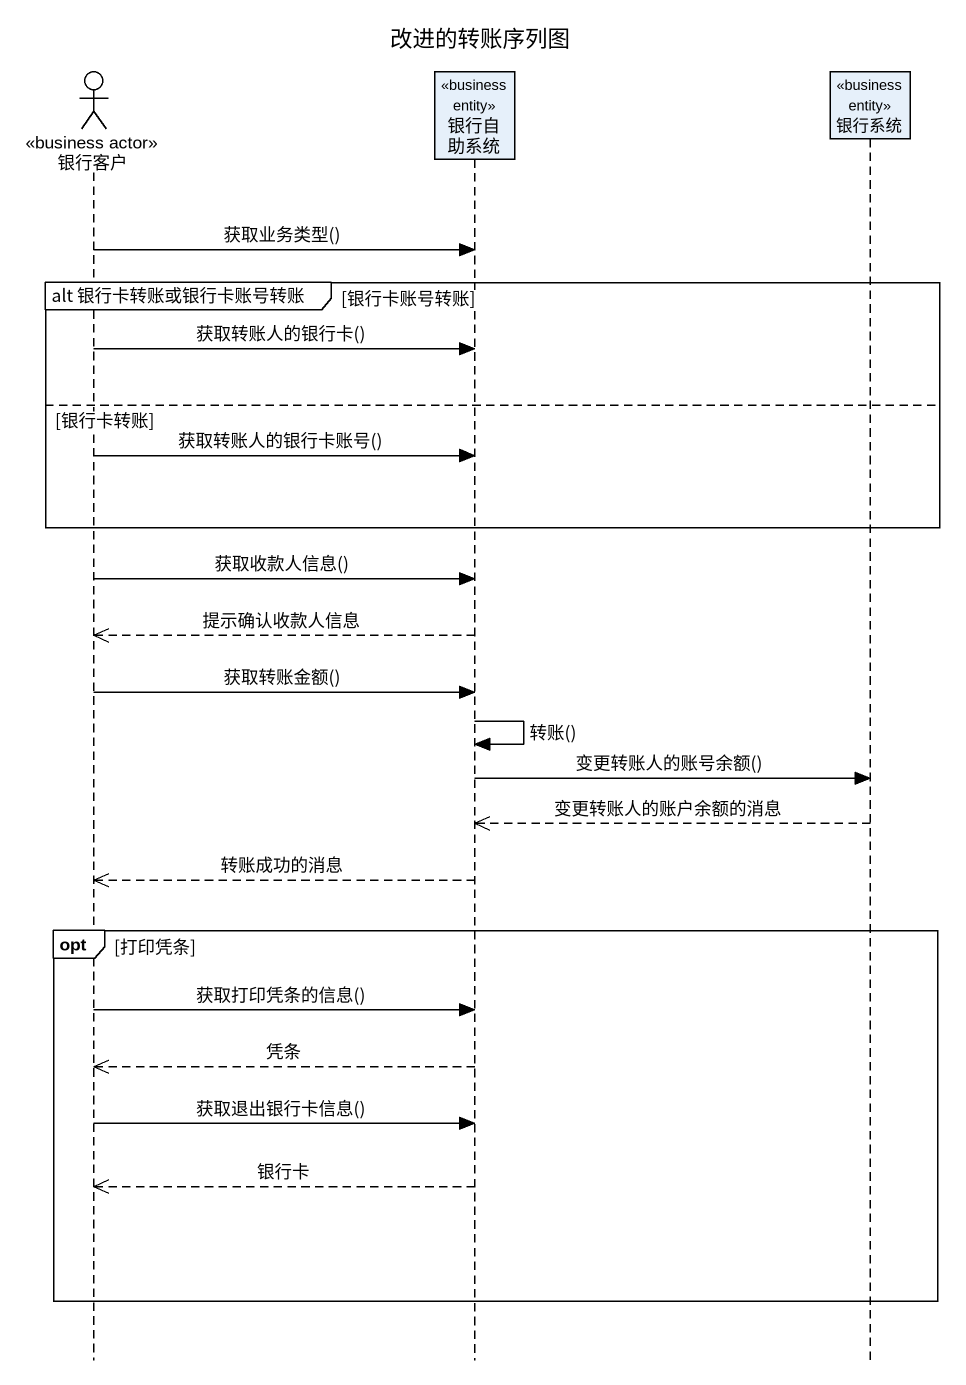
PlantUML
@startuml
title 改进的转账序列图
hide footbox
actor 银行客户 <<business actor>>
participant 银行自助系统 <<business entity>>
participant 银行系统 <<business entity>>

银行客户 -> 银行自助系统 : 获取业务类型()
group alt 银行卡转账或银行卡账号转账 [银行卡账号转账]
  银行客户 -> 银行自助系统 : 获取转账人的银行卡()
else 银行卡转账
  银行客户 -> 银行自助系统 : 获取转账人的银行卡账号()
end
银行客户 -> 银行自助系统 : 获取收款人信息()
银行自助系统 -->> 银行客户 : 提示确认收款人信息
银行客户 -> 银行自助系统 : 获取转账金额()
银行自助系统 -> 银行自助系统 : 转账()
银行自助系统 -> 银行系统 : 变更转账人的账号余额()
银行系统 -->> 银行自助系统 : 变更转账人的账户余额的消息
银行自助系统 -->> 银行客户 : 转账成功的消息
opt 打印凭条
  银行客户 -> 银行自助系统 : 获取打印凭条的信息()
  银行自助系统 -->> 银行客户 : 凭条
  银行客户 -> 银行自助系统 : 获取退出银行卡信息()
  银行自助系统 -->> 银行客户 : 银行卡
end
@enduml
